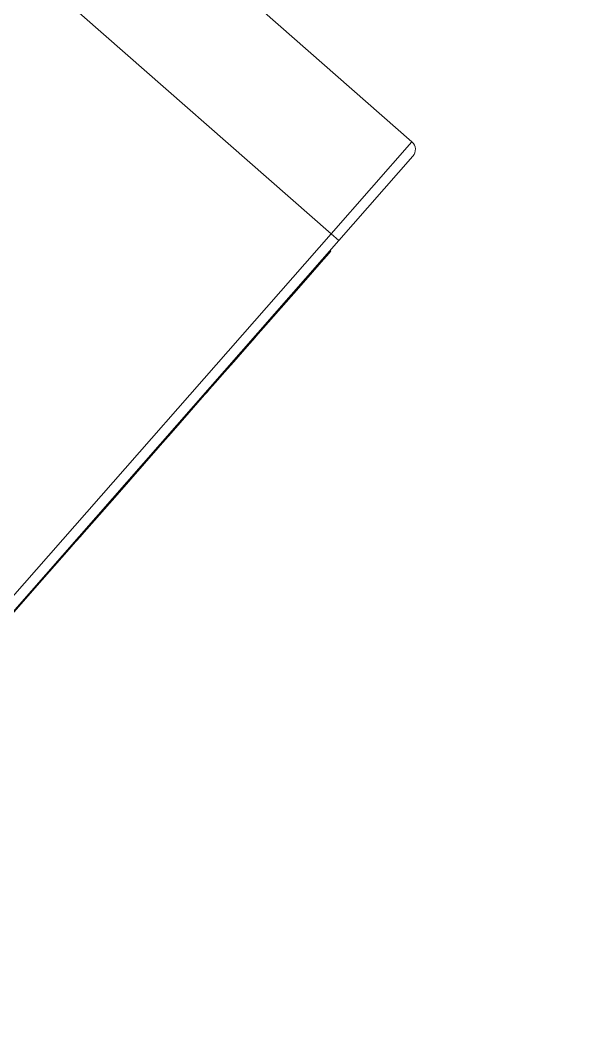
# Model space of a CAD drawing. Header units: millimetres. Extents: x 2822564 to 2991989, y -324396 to -253399.
# Drawn here: x 2849189.9 to 2849201.87, y -309571.12 to -309549.49 of the extents above; entities that cross this region are included whole.
import ezdxf

# ---------------------------------------------------------------- set-up
doc = ezdxf.new("R2010")
doc.units = ezdxf.units.MM
doc.linetypes.add('12017_XPLAN_GROUND$0$HIDDEN', pattern=[0.375, 0.25, -0.125])
doc.linetypes.add('DASHDOT', pattern=[1, 0.5, -0.25, 0, -0.25])
doc.layers.add('AX', color=1, linetype='DASHDOT')
doc.layers.add('coton tak bazo', color=191, linetype='Continuous', lineweight=5)
doc.layers.add('KATCHIN', color=253, linetype='12017_XPLAN_GROUND$0$HIDDEN', lineweight=5)

# ---------------------------------------------------------------- blocks, each defined once
blk = doc.blocks.new('fff')
at = {"layer": 'coton tak bazo', "ltscale": 0.005908}
blk.add_line((-1.297637, 0.109457), (-1.289966, 0.102721), dxfattribs=at)
at = {"layer": 'coton tak bazo', "ltscale": 0.003198}
blk.add_line((-1.292124, 0.10864), (-1.28797, 0.104993), dxfattribs=at)
at = {"layer": 'coton tak bazo', "ltscale": 0.00175}
blk.add_line((-1.289966, 0.102721), (-1.28797, 0.104993), dxfattribs=at)
at = {"layer": 'coton tak bazo', "ltscale": 0.001604}
blk.add_line((-1.289776, 0.102555), (-1.287947, 0.104638), dxfattribs=at)
at = {"layer": 'coton tak bazo', "ltscale": 0.020417}
for p, q in [((-1.313245, 0.076211), (-1.289966, 0.102721)), ((-1.313055, 0.076044), (-1.289776, 0.102555))]:
    blk.add_line(p, q, dxfattribs=at)
at = {"layer": 'coton tak bazo', "ltscale": 0.00014578}
blk.add_line((-1.289776, 0.102555), (-1.289966, 0.102721), dxfattribs=at)
at = {"layer": 'coton tak bazo', "ltscale": 7.05959e-05}
blk.add_line((-1.290075, 0.102177), (-1.290156, 0.102085), dxfattribs=at)
at = {"layer": 'coton tak bazo', "ltscale": 1.42427e-05}
for p, q in [((-1.290094, 0.102193), (-1.290075, 0.102177)), ((-1.290791, 0.101399), (-1.290773, 0.101383)), ((-1.291849, 0.100193), (-1.291831, 0.100177)), ((-1.292398, 0.099569), (-1.292379, 0.099553))]:
    blk.add_line(p, q, dxfattribs=at)
at = {"layer": 'coton tak bazo', "ltscale": 8.63035e-05}
blk.add_line((-1.289977, 0.102288), (-1.290075, 0.102177), dxfattribs=at)
at = {"layer": 'coton tak bazo', "ltscale": 1.45971e-05}
for p, q in [((-1.289995, 0.102305), (-1.289977, 0.102288)), ((-1.292625, 0.099311), (-1.292606, 0.099294)), ((-1.293112, 0.098757), (-1.293093, 0.09874)), ((-1.29305, 0.098827), (-1.293031, 0.09881)), ((-1.293285, 0.098559), (-1.293266, 0.098542))]:
    blk.add_line(p, q, dxfattribs=at)
at = {"layer": 'coton tak bazo', "ltscale": 0.000336418}
blk.add_line((-1.290156, 0.102085), (-1.290539, 0.101648), dxfattribs=at)
at = {"layer": 'coton tak bazo', "ltscale": 1.46208e-05}
for p, q in [((-1.290175, 0.102101), (-1.290156, 0.102085)), ((-1.290558, 0.101664), (-1.290539, 0.101648)), ((-1.291869, 0.100172), (-1.29185, 0.100155)), ((-1.291999, 0.100023), (-1.29198, 0.100007)), ((-1.292183, 0.099814), (-1.292164, 0.099797)), ((-1.293004, 0.09888), (-1.292985, 0.098863)), ((-1.293499, 0.098315), (-1.29348, 0.098299)), ((-1.293727, 0.098056), (-1.293708, 0.098039)), ((-1.293951, 0.097801), (-1.293932, 0.097785)), ((-1.294266, 0.097441), (-1.294247, 0.097425)), ((-1.294153, 0.09757), (-1.294134, 0.097554)), ((-1.295287, 0.096279), (-1.295268, 0.096263)), ((-1.296311, 0.095112), (-1.296292, 0.095096)), ((-1.296185, 0.095257), (-1.296166, 0.09524)), ((-1.296156, 0.09529), (-1.296137, 0.095273)), ((-1.296531, 0.094863), (-1.296512, 0.094846)), ((-1.297137, 0.094172), (-1.297118, 0.094156))]:
    blk.add_line(p, q, dxfattribs=at)
at = {"layer": 'coton tak bazo', "ltscale": 0.000204404}
blk.add_line((-1.290539, 0.101648), (-1.290773, 0.101383), dxfattribs=at)
at = {"layer": 'coton tak bazo', "ltscale": 0.000928198}
blk.add_line((-1.290773, 0.101383), (-1.291831, 0.100177), dxfattribs=at)
at = {"layer": 'coton tak bazo', "ltscale": 0.000114269}
blk.add_line((-1.29185, 0.100155), (-1.29198, 0.100007), dxfattribs=at)
at = {"layer": 'coton tak bazo', "ltscale": 1.6751e-05}
blk.add_line((-1.291831, 0.100177), (-1.29185, 0.100155), dxfattribs=at)
at = {"layer": 'coton tak bazo', "ltscale": 0.000161536}
blk.add_line((-1.29198, 0.100007), (-1.292164, 0.099797), dxfattribs=at)
at = {"layer": 'coton tak bazo', "ltscale": 0.00018827}
blk.add_line((-1.292164, 0.099797), (-1.292379, 0.099553), dxfattribs=at)
at = {"layer": 'coton tak bazo', "ltscale": 0.000199437}
blk.add_line((-1.292379, 0.099553), (-1.292606, 0.099294), dxfattribs=at)
at = {"layer": 'coton tak bazo', "ltscale": 0.000196361}
blk.add_line((-1.292606, 0.099294), (-1.29283, 0.099039), dxfattribs=at)
at = {"layer": 'coton tak bazo', "ltscale": 4.04088e-05}
blk.add_line((-1.292985, 0.098863), (-1.293031, 0.09881), dxfattribs=at)
at = {"layer": 'coton tak bazo', "ltscale": 0.000135608}
blk.add_line((-1.29283, 0.099039), (-1.292985, 0.098863), dxfattribs=at)
at = {"layer": 'coton tak bazo', "ltscale": 1.42184e-05}
blk.add_line((-1.292849, 0.099056), (-1.29283, 0.099039), dxfattribs=at)
at = {"layer": 'coton tak bazo', "ltscale": 0.000152359}
blk.add_line((-1.293093, 0.09874), (-1.293266, 0.098542), dxfattribs=at)
at = {"layer": 'coton tak bazo', "ltscale": 5.42237e-05}
blk.add_line((-1.293031, 0.09881), (-1.293093, 0.09874), dxfattribs=at)
at = {"layer": 'coton tak bazo', "ltscale": 0.000187513}
blk.add_line((-1.293266, 0.098542), (-1.29348, 0.098299), dxfattribs=at)
at = {"layer": 'coton tak bazo', "ltscale": 0.000199815}
blk.add_line((-1.29348, 0.098299), (-1.293708, 0.098039), dxfattribs=at)
at = {"layer": 'coton tak bazo', "ltscale": 0.000196172}
blk.add_line((-1.293708, 0.098039), (-1.293932, 0.097785), dxfattribs=at)
at = {"layer": 'coton tak bazo', "ltscale": 0.000177719}
blk.add_line((-1.293932, 0.097785), (-1.294134, 0.097554), dxfattribs=at)
at = {"layer": 'coton tak bazo', "ltscale": 0.000895075}
blk.add_line((-1.294247, 0.097425), (-1.295268, 0.096263), dxfattribs=at)
at = {"layer": 'coton tak bazo', "ltscale": 9.92701e-05}
blk.add_line((-1.294134, 0.097554), (-1.294247, 0.097425), dxfattribs=at)
at = {"layer": 'coton tak bazo', "ltscale": 0.000762213}
blk.add_line((-1.295268, 0.096263), (-1.296137, 0.095273), dxfattribs=at)
at = {"layer": 'coton tak bazo', "ltscale": 0.00019234}
blk.add_line((-1.296292, 0.095096), (-1.296512, 0.094846), dxfattribs=at)
at = {"layer": 'coton tak bazo', "ltscale": 0.000111194}
blk.add_line((-1.296166, 0.09524), (-1.296292, 0.095096), dxfattribs=at)
at = {"layer": 'coton tak bazo', "ltscale": 2.51719e-05}
blk.add_line((-1.296137, 0.095273), (-1.296166, 0.09524), dxfattribs=at)
at = {"layer": 'coton tak bazo', "ltscale": 0.000531595}
blk.add_line((-1.296512, 0.094846), (-1.297118, 0.094156), dxfattribs=at)
at = {"layer": 'coton tak bazo', "ltscale": 0.00061293}
blk.add_line((-1.297118, 0.094156), (-1.297817, 0.09336), dxfattribs=at)
at = {"layer": 'coton tak bazo'}
blk.add_arc((-1.288137, 0.104804), 0.000252, 318.7134, 48.7134, dxfattribs=at)
blk = doc.blocks.new('Surgery Zone')
at = {"layer": 'KATCHIN', "color": 85, "ltscale": 1.1, "true_color": 0x58ba48}
blk.add_circle((1610637.799, -562746.674, 0), 2200, dxfattribs=at)
at = {"layer": 'coton tak bazo', "xscale": 860.0000000000005, "yscale": 860.0000000000005, "zscale": 860.0000000000005, "rotation": 180}
blk.add_blockref('fff', (1610029.189, -564186.878, 0), dxfattribs=at)

msp = doc.modelspace()

# ---------------------------------------------------------------- block references
at = {"layer": 'AX', "rotation": 180}
msp.add_blockref('Surgery Zone', (4460335.08, -873829.249, 0), dxfattribs=at)

doc.saveas('drawing.dxf')
